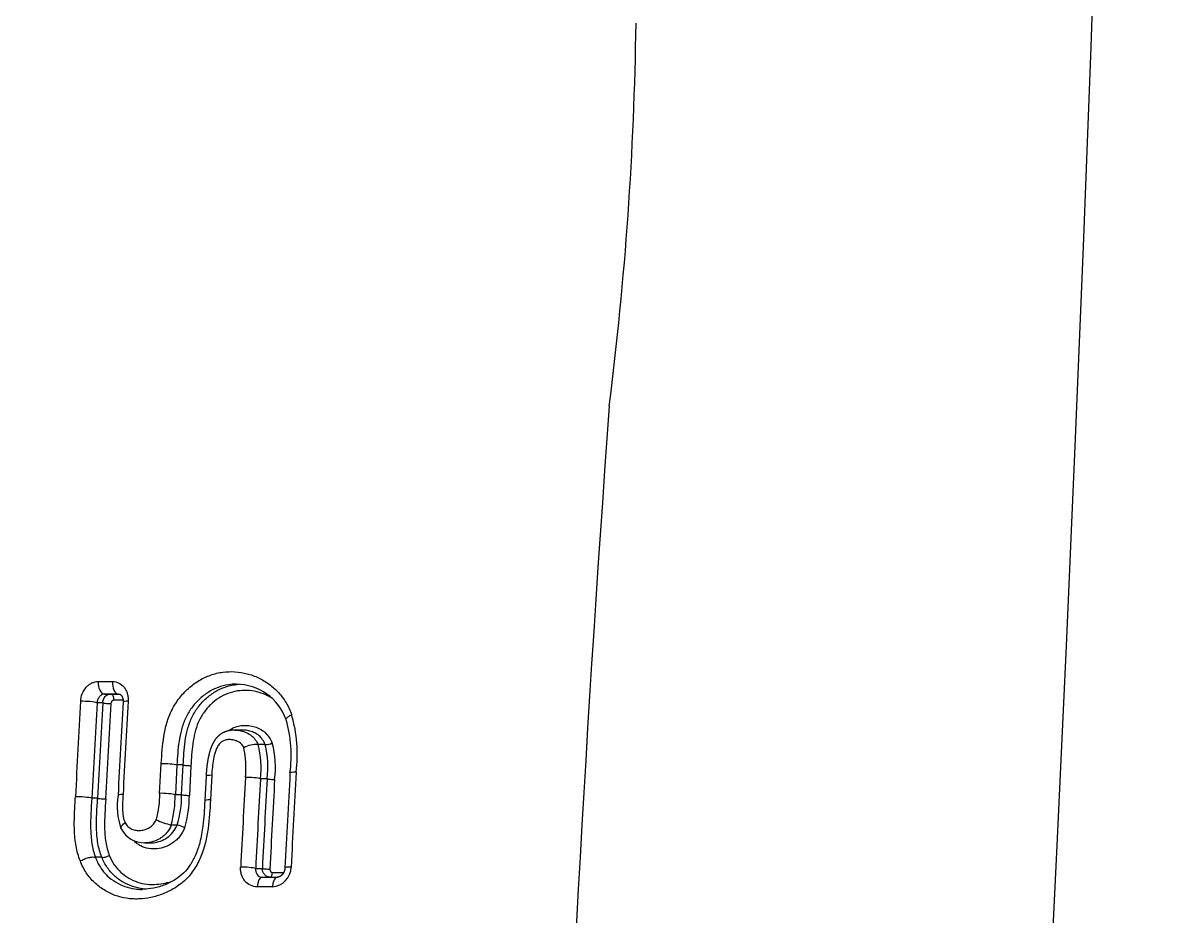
# Model space of a CAD drawing. Header units: millimetres. Extents: x 863 to 5283, y 810 to 2397.
# Drawn here: x 3100.665 to 3101.721, y 1269.998 to 1270.812 of the extents above; entities that cross this region are included whole.
import ezdxf

# ---------------------------------------------------------------- set-up
doc = ezdxf.new("R2010")
doc.units = ezdxf.units.MM
doc.layers.add('Wbudowane', color=175, linetype='Continuous')

# ---------------------------------------------------------------- blocks, each defined once
blk = doc.blocks.new('Z$W@#9123')
for p, q in [((18.4044, 38.5854), (18.4044, 38.5957)), ((18.4088, 38.576), (18.4088, 38.5898)), ((18.4176, 38.5852), (18.4176, 38.5714)), ((18.2879, 38.5786), (18.2879, 38.5787)), ((18.2879, 38.5786), (18.2879, 38.5722)), ((18.3191, 38.5804), (18.3191, 38.5743)), ((18.4008, 38.57), (18.4008, 38.5761)), ((18.2879, 38.5722), (18.2879, 38.5722)), ((18.2747, 38.5582), (18.2747, 38.551)), ((18.3159, 38.53), (18.3383, 38.5288)), ((18.3167, 38.5248), (18.339, 38.5236)), ((18.3072, 38.511), (18.3342, 38.5096)), ((18.3065, 38.504), (18.3065, 38.4982)), ((18.3336, 38.5025), (18.3065, 38.504)), ((18.3336, 38.5025), (18.3336, 38.4968)), ((18.3065, 38.4982), (18.3336, 38.4968)), ((18.3613, 38.4985), (18.3613, 38.493)), ((18.3613, 38.4985), (18.3613, 38.4985)), ((18.3613, 38.493), (18.3613, 38.493)), ((18.3324, 38.4825), (18.3053, 38.484)), ((18.3774, 38.4689), (18.3774, 38.4746)), ((18.2474, 38.4492), (18.2474, 38.4407)), ((18.2304, 38.4265), (18.2304, 38.4396)), ((18.2418, 38.4379), (18.2418, 38.4452)), ((18.2418, 38.4451), (18.2418, 38.4322)), ((18.2418, 38.4322), (18.2418, 38.4379)), ((18.2498, 38.4307), (18.2498, 38.4253)), ((18.3368, 38.4259), (18.3368, 38.4206)), ((18.3906, 38.4298), (18.3906, 38.4239)), ((18.3906, 38.4298), (18.3906, 38.4298)), ((18.3906, 38.4239), (18.3906, 38.4239))]:
    blk.add_line(p, q)
for centre, radius, start, end in [((17.5906, 35.8447), 3.0723, 82.7289, 89.2593), ((19.7894, 63.7041), 24.8777, 265.82776, 270.16391), ((18.2964, 38.4832), 0.1248, 82.3195, 106.5955), ((19.5528, 61.0368), 22.4641, 266.83642, 267.05738), ((18.2811, 38.5522), 0.0482, 108.9849, 179.9026), ((18.2979, 38.485), 0.1174, 82.2169, 106.0829), ((19.5391, 60.8469), 22.2793, 266.84718, 267.06984), ((18.3994, 38.5841), 0.0182, 3.6582, 89.5169), ((18.3085, 38.5043), 0.0838, 82.2892, 105.2142), ((18.2762, 38.5794), 0.0117, 356.0911, 28.6921), ((19.5493, 61.1347), 22.5809, 266.8787, 267.08618), ((18.3081, 38.4999), 0.0813, 82.2019, 104.3451), ((18.309, 38.4931), 0.0819, 82.9314, 104.9299), ((19.5486, 61.0908), 22.5439, 266.87359, 267.08152), ((19.5488, 61.1707), 22.6298, 266.88497, 267.09211), ((18.3108, 38.5705), 0.0229, 175.6788, 209.2542), ((18.3082, 38.4818), 0.0794, 83.0212, 102.6539), ((19.5499, 61.1341), 22.607, 266.87579, 267.08335), ((18.3347, 38.4092), 0.1004, 73.2415, 90.282), ((18.3341, 38.4077), 0.0948, 73.3345, 90.3045), ((18.4055, 38.4869), 0.0457, 156.186, 165.2267), ((18.3341, 38.3959), 0.1008, 74.345, 90.2685), ((18.2793, 38.514), 0.0846, 335.8335, 345.6538), ((18.3338, 38.4), 0.0826, 74.0541, 91.0231), ((18.3543, 38.4681), 0.0231, 296.8143, 2.1186), ((19.5077, 60.5168), 22.0989, 266.73339, 266.95393), ((19.4961, 60.3042), 21.8905, 266.73447, 266.95698), ((18.3442, 38.5018), 0.0581, 259.9319, 290.6735), ((19.5122, 60.5097), 22.1077, 266.72824, 266.95407), ((19.5103, 60.4839), 22.0892, 266.72858, 266.95472), ((19.5124, 60.5394), 22.15, 266.73218, 266.95769), ((19.5105, 60.5263), 22.1518, 266.73387, 266.9596)]:
    blk.add_arc(centre, radius, start, end)
for centre, major_axis, ratio, start_param, end_param in [((18.3143, 38.6113), (0.00055, 0.00998), 0.118398, 2.036668, 3.141615), ((18.4008, 38.6067), (0.00051, 0.00999), 0.11032, 2.038122, 3.141564), ((18.3191, 38.585), (0.00027, 0.00499), 0.117454, 3.581177, 5.197285), ((18.4038, 38.5831), (-0.005, 0), 0.463537, 3.171781, 4.591273), ((18.4188, 38.5898), (0.01, 0.00001), 0.456325, 3.141334, 4.592633), ((18.3191, 38.5653), (-0.00054, -0.00999), 0.117037, 3.581154, 5.20535), ((18.4008, 38.5806), (0.00025, 0.00499), 0.109833, 3.580765, 5.198449), ((18.4188, 38.576), (0.01, 0.00001), 0.463487, 3.141332, 4.592961), ((18.4008, 38.561), (-0.00051, -0.00999), 0.109444, 3.580745, 5.206396), ((18.3172, 38.5348), (0.00054, 0.00999), 0.116728, 2.084994, 3.141703), ((18.3396, 38.5336), (0.00053, 0.00999), 0.114629, 2.085206, 3.141421), ((18.3065, 38.5085), (0.00027, 0.00499), 0.117516, 3.581181, 5.254102), ((18.3336, 38.507), (0.00027, 0.00499), 0.114964, 3.58104, 5.254238), ((18.3066, 38.4892), (0.00054, 0.00999), 0.117237, 0.439573, 2.122638), ((18.3336, 38.4877), (0.00053, 0.00999), 0.114693, 0.439432, 2.122726), ((18.2497, 38.4592), (0.00057, 0.00998), 0.12252, 2.15423, 3.141638), ((18.3346, 38.4546), (0.00053, 0.00999), 0.114461, 2.154067, 3.141785), ((18.2318, 38.4451), (0.01, 0.00001), 0.562383, 4.576573, 6.282906), ((18.2468, 38.4379), (-0.005, 0), 0.57629, 4.578298, 6.282903), ((18.2498, 38.4352), (-0.00029, -0.00499), 0.122762, 0.439889, 2.189818), ((18.2318, 38.4322), (0.01, 0.00001), 0.574277, 4.576863, 6.282904), ((18.2498, 38.4163), (-0.00057, -0.00998), 0.12263, 3.581474, 5.343343), ((18.3368, 38.4304), (-0.00027, -0.00499), 0.114489, 0.439421, 2.189163), ((18.3368, 38.4115), (-0.00053, -0.00999), 0.11438, 3.581008, 5.342537)]:
    blk.add_ellipse(centre, major_axis=major_axis, ratio=ratio, start_param=start_param, end_param=end_param)
for points, knots in [([(18.3053, 38.484), (18.2969, 38.4844), (18.2886, 38.485), (18.2762, 38.487), (18.2721, 38.4879), (18.266, 38.4897), (18.2639, 38.4904), (18.26, 38.492), (18.2581, 38.4928), (18.2524, 38.4957), (18.2489, 38.4979), (18.2423, 38.503), (18.2394, 38.5058), (18.2353, 38.5103), (18.2341, 38.5119), (18.2317, 38.5151), (18.2306, 38.5167), (18.2275, 38.5218), (18.2259, 38.5253), (18.2233, 38.5325), (18.2224, 38.5363), (18.2214, 38.5437), (18.2213, 38.5474), (18.2218, 38.5549), (18.2224, 38.5586), (18.2242, 38.5657), (18.2255, 38.5692), (18.2287, 38.576), (18.2306, 38.5793), (18.2351, 38.5853), (18.2376, 38.5882), (18.2433, 38.5934), (18.2465, 38.5958), (18.2532, 38.5998), (18.2568, 38.6015), (18.2607, 38.6028)], [0, 0, 0, 0, 0.125, 0.125, 0.1875, 0.1875, 0.21875, 0.21875, 0.25, 0.25, 0.3125, 0.3125, 0.375, 0.375, 0.40625, 0.40625, 0.4375, 0.4375, 0.5, 0.5, 0.5625, 0.5625, 0.625, 0.625, 0.6875, 0.6875, 0.75, 0.75, 0.8125, 0.8125, 0.875, 0.875, 0.9375, 0.9375, 1, 1, 1, 1]), ([(18.2654, 38.5978), (18.265, 38.5977), (18.2646, 38.5978), (18.2636, 38.5985), (18.263, 38.5991), (18.2618, 38.6007), (18.2612, 38.6017), (18.2607, 38.6028)], [0, 0, 0, 0, 0.324958, 0.324958, 0.662479, 0.662479, 1, 1, 1, 1]), ([(18.4003, 38.5967), (18.4004, 38.5967), (18.4006, 38.5967), (18.401, 38.5967), (18.4013, 38.5966), (18.4017, 38.5966), (18.4021, 38.5965), (18.4024, 38.5964), (18.4028, 38.5963), (18.4031, 38.5962), (18.4034, 38.5961), (18.4038, 38.5959), (18.4041, 38.5958), (18.4044, 38.5956), (18.4047, 38.5955), (18.405, 38.5953), (18.4053, 38.5951), (18.4056, 38.595), (18.4059, 38.5948), (18.4061, 38.5945), (18.4064, 38.5943), (18.4066, 38.5941), (18.4068, 38.5939), (18.407, 38.5937), (18.4073, 38.5934), (18.4075, 38.5932), (18.4076, 38.593), (18.4078, 38.5927), (18.4079, 38.5925), (18.4081, 38.5923), (18.4082, 38.592), (18.4083, 38.5917), (18.4084, 38.5915), (18.4085, 38.5912), (18.4086, 38.591), (18.4087, 38.5908), (18.4087, 38.5906), (18.4087, 38.5903), (18.4088, 38.59), (18.4088, 38.5899), (18.4088, 38.5898), (18.4088, 38.5897)], [0, 0, 0, 0, 0.024887, 0.050147, 0.075449, 0.100711, 0.125853, 0.150983, 0.175942, 0.200799, 0.225522, 0.250247, 0.275084, 0.300152, 0.322717, 0.345899, 0.371241, 0.396673, 0.422033, 0.447151, 0.471892, 0.49613, 0.519913, 0.544637, 0.571751, 0.598414, 0.624344, 0.64932, 0.673165, 0.696216, 0.726369, 0.756147, 0.785086, 0.812944, 0.839543, 0.864962, 0.894735, 0.927676, 0.960817, 0.994045, 1, 1, 1, 1]), ([(18.246, 38.5853), (18.2447, 38.5834), (18.2436, 38.5813), (18.2414, 38.5766), (18.2405, 38.5738), (18.2391, 38.5681), (18.2387, 38.5651), (18.2384, 38.5593), (18.2386, 38.5563), (18.2395, 38.5504), (18.2403, 38.5475), (18.2425, 38.5418), (18.2439, 38.539), (18.2473, 38.5338), (18.2493, 38.5313), (18.2538, 38.5266), (18.2563, 38.5245), (18.2603, 38.5217), (18.2617, 38.5208), (18.2646, 38.5191), (18.2661, 38.5184), (18.2708, 38.5164), (18.274, 38.5154), (18.2805, 38.5138), (18.2838, 38.5132), (18.2938, 38.5118), (18.3005, 38.5114), (18.3072, 38.511)], [0, 0, 0, 0, 0.061276, 0.061276, 0.139503, 0.139503, 0.21773, 0.21773, 0.295957, 0.295957, 0.374184, 0.374184, 0.452411, 0.452411, 0.530638, 0.530638, 0.608865, 0.608865, 0.647979, 0.647979, 0.687092, 0.687092, 0.765319, 0.765319, 0.843546, 0.843546, 1, 1, 1, 1]), ([(18.2753, 38.5454), (18.2748, 38.5461), (18.2742, 38.5468), (18.2728, 38.5493), (18.272, 38.551), (18.2709, 38.5546), (18.2706, 38.5565), (18.2702, 38.562), (18.2706, 38.5657), (18.2728, 38.5726), (18.2745, 38.5759), (18.2783, 38.5801), (18.2797, 38.5813), (18.2829, 38.5835), (18.2846, 38.5844), (18.2865, 38.5851)], [0, 0, 0, 0, 0.054065, 0.054065, 0.172307, 0.172307, 0.290549, 0.290549, 0.527033, 0.527033, 0.763516, 0.763516, 0.881758, 0.881758, 1, 1, 1, 1]), ([(18.4014, 38.5829), (18.4022, 38.5829), (18.403, 38.5832), (18.4041, 38.5841), (18.4044, 38.5847), (18.4044, 38.5854)], [0, 0, 0, 0, 0.5, 0.5, 1, 1, 1, 1]), ([(18.2879, 38.5787), (18.2863, 38.5781), (18.2848, 38.5773), (18.2821, 38.5755), (18.2809, 38.5743), (18.2789, 38.5719), (18.278, 38.5706), (18.2766, 38.5678), (18.276, 38.5663), (18.2752, 38.5633), (18.2749, 38.5618), (18.2747, 38.5596), (18.2747, 38.5589), (18.2747, 38.5582)], [0, 0, 0, 0, 0.184334, 0.184334, 0.368668, 0.368668, 0.553003, 0.553003, 0.737337, 0.737337, 0.921671, 0.921671, 1, 1, 1, 1]), ([(18.4088, 38.583), (18.4087, 38.5812), (18.4079, 38.5794), (18.4057, 38.5775), (18.4048, 38.5769), (18.4029, 38.5763), (18.4018, 38.5761), (18.4008, 38.5761)], [0, 0, 0, 0, 0.493275, 0.493275, 0.746638, 0.746638, 1, 1, 1, 1]), ([(18.4008, 38.57), (18.4018, 38.5699), (18.4029, 38.57), (18.4048, 38.5704), (18.4057, 38.5708), (18.4079, 38.5724), (18.4088, 38.5741), (18.4088, 38.576)], [0, 0, 0, 0, 0.25, 0.25, 0.5, 0.5, 1, 1, 1, 1]), ([(18.2747, 38.551), (18.2747, 38.5516), (18.2747, 38.5523), (18.2749, 38.5545), (18.2752, 38.5561), (18.276, 38.5592), (18.2766, 38.5606), (18.278, 38.5635), (18.2788, 38.5649), (18.2809, 38.5674), (18.2821, 38.5686), (18.2848, 38.5707), (18.2863, 38.5715), (18.2879, 38.5722)], [0, 0, 0, 0, 0.076593, 0.076593, 0.2612744, 0.2612744, 0.4459558, 0.4459558, 0.6306372, 0.6306372, 0.8153186, 0.8153186, 1, 1, 1, 1]), ([(18.4176, 38.5714), (18.4176, 38.5693), (18.4171, 38.5672), (18.4153, 38.5634), (18.414, 38.5617), (18.4115, 38.5596), (18.4106, 38.559), (18.4086, 38.5579), (18.4076, 38.5575), (18.4054, 38.5568), (18.4043, 38.5566), (18.402, 38.5563), (18.4008, 38.5562), (18.3996, 38.5563)], [0, 0, 0, 0, 0.25, 0.25, 0.5, 0.5, 0.625, 0.625, 0.75, 0.75, 0.875, 0.875, 1, 1, 1, 1]), ([(18.2328, 38.5523), (18.2328, 38.5499), (18.233, 38.5476), (18.2338, 38.542), (18.2347, 38.5388), (18.237, 38.5326), (18.2385, 38.5296), (18.2412, 38.5253), (18.2422, 38.5239), (18.2444, 38.5211), (18.2466, 38.5185), (18.2492, 38.5161), (18.2518, 38.5137), (18.2532, 38.5126), (18.2576, 38.5094), (18.2607, 38.5076), (18.2673, 38.5045), (18.2709, 38.5033), (18.2779, 38.5014), (18.2814, 38.5007), (18.2921, 38.4991), (18.2993, 38.4986), (18.3065, 38.4982)], [0, 0, 0, 0, 0.076059, 0.076059, 0.178719, 0.178719, 0.281379, 0.281379, 0.332709, 0.332709, 0.38404, 0.43537, 0.43537, 0.4867, 0.4867, 0.58936, 0.58936, 0.69202, 0.69202, 0.79468, 0.79468, 1, 1, 1, 1]), ([(18.3065, 38.504), (18.2993, 38.5044), (18.292, 38.5048), (18.2812, 38.5063), (18.2776, 38.507), (18.2705, 38.5089), (18.2671, 38.5101), (18.2621, 38.5124), (18.2605, 38.5132), (18.2574, 38.5151), (18.2559, 38.516), (18.2516, 38.5192), (18.2489, 38.5215), (18.2441, 38.5267), (18.2421, 38.5294), (18.2384, 38.5351), (18.2369, 38.5382), (18.2346, 38.5444), (18.2338, 38.5475), (18.2331, 38.5522), (18.233, 38.5536), (18.2329, 38.555)], [0, 0, 0, 0, 0.211745, 0.211745, 0.317617, 0.317617, 0.42349, 0.42349, 0.476426, 0.476426, 0.529362, 0.529362, 0.635235, 0.635235, 0.741107, 0.741107, 0.84698, 0.84698, 0.952852, 0.952852, 1, 1, 1, 1]), ([(18.2908, 38.5593), (18.2886, 38.5584), (18.2869, 38.5567), (18.2852, 38.554), (18.2847, 38.553), (18.284, 38.551), (18.2837, 38.5499), (18.2834, 38.5478), (18.2833, 38.5467), (18.2834, 38.5445), (18.2836, 38.5434), (18.2841, 38.5413), (18.2845, 38.5402), (18.2857, 38.5383), (18.2866, 38.5374), (18.2885, 38.5359), (18.2896, 38.5353), (18.2918, 38.5343), (18.293, 38.5338), (18.2965, 38.5326), (18.2989, 38.532), (18.3062, 38.5307), (18.311, 38.5302), (18.3159, 38.53)], [0, 0, 0, 0, 0.125, 0.125, 0.1875, 0.1875, 0.25, 0.25, 0.3125, 0.3125, 0.375, 0.375, 0.4375, 0.4375, 0.5, 0.5, 0.5625, 0.5625, 0.625, 0.625, 0.75, 0.75, 1, 1, 1, 1]), ([(18.2747, 38.551), (18.2747, 38.5508), (18.2747, 38.5505), (18.2747, 38.5499), (18.2747, 38.5492), (18.2748, 38.5485), (18.2749, 38.5478), (18.275, 38.5471), (18.2751, 38.5465), (18.2752, 38.5458), (18.2753, 38.5452), (18.2755, 38.5445), (18.2757, 38.5439), (18.2759, 38.5433), (18.2761, 38.5427), (18.2763, 38.5421), (18.2765, 38.5415), (18.2768, 38.541), (18.277, 38.5405), (18.2772, 38.54), (18.2774, 38.5396), (18.2777, 38.5392), (18.278, 38.5388), (18.2783, 38.5383), (18.2786, 38.5378), (18.2789, 38.5373), (18.2793, 38.5369), (18.2797, 38.5364), (18.2801, 38.536), (18.2805, 38.5356), (18.2809, 38.5352), (18.2813, 38.5348), (18.2817, 38.5344), (18.2822, 38.534), (18.2826, 38.5337), (18.2831, 38.5333), (18.2837, 38.5329), (18.2842, 38.5325), (18.2847, 38.5322), (18.2853, 38.5319), (18.2859, 38.5315), (18.2865, 38.5312), (18.2871, 38.5309), (18.2878, 38.5306), (18.2884, 38.5303), (18.2891, 38.53), (18.2898, 38.5297), (18.2906, 38.5294), (18.2914, 38.5291), (18.2922, 38.5288), (18.293, 38.5285), (18.2939, 38.5283), (18.2948, 38.528), (18.2957, 38.5278), (18.2966, 38.5275), (18.2976, 38.5273), (18.2986, 38.5271), (18.2996, 38.5268), (18.3007, 38.5266), (18.3018, 38.5264), (18.3029, 38.5262), (18.3041, 38.5261), (18.3053, 38.5259), (18.3065, 38.5257), (18.3078, 38.5256), (18.3091, 38.5254), (18.3105, 38.5253), (18.3119, 38.5252), (18.3134, 38.525), (18.3149, 38.5249), (18.3161, 38.5249), (18.3166, 38.5248), (18.3167, 38.5248)], [0, 0, 0, 0, 0.00747, 0.020638, 0.033665, 0.046615, 0.059444, 0.072144, 0.084709, 0.097137, 0.109381, 0.121609, 0.133588, 0.145377, 0.157001, 0.168482, 0.179838, 0.191088, 0.202249, 0.210034, 0.218244, 0.226708, 0.23708, 0.247455, 0.25784, 0.26824, 0.278659, 0.289101, 0.29957, 0.310069, 0.320602, 0.331174, 0.341257, 0.351522, 0.362679, 0.373931, 0.385303, 0.39681, 0.40847, 0.420302, 0.432327, 0.444571, 0.457062, 0.469835, 0.482933, 0.496408, 0.510331, 0.52492, 0.540233, 0.555488, 0.571046, 0.586931, 0.603175, 0.619819, 0.636909, 0.654503, 0.672687, 0.691718, 0.71121, 0.731124, 0.751521, 0.772476, 0.794081, 0.816458, 0.839867, 0.864144, 0.889024, 0.914587, 0.94092, 0.968133, 0.996362, 1, 1, 1, 1]), ([(18.3383, 38.5288), (18.347, 38.5283), (18.3557, 38.5279), (18.3687, 38.5261), (18.373, 38.5253), (18.3794, 38.5237), (18.3815, 38.5231), (18.3857, 38.5217), (18.3878, 38.521), (18.3918, 38.5193), (18.3938, 38.5184), (18.3977, 38.5164), (18.3996, 38.5153), (18.405, 38.5117), (18.4083, 38.5091), (18.4127, 38.5046), (18.414, 38.503), (18.4165, 38.4997), (18.4177, 38.498), (18.4208, 38.4928), (18.4225, 38.4893), (18.4254, 38.4819), (18.4265, 38.4782), (18.4281, 38.4708), (18.4285, 38.4671), (18.4287, 38.4615), (18.4287, 38.4596), (18.4285, 38.4559), (18.4283, 38.4541), (18.4275, 38.4487), (18.4266, 38.4452), (18.4241, 38.4383), (18.4224, 38.435), (18.4185, 38.4287), (18.4163, 38.4258), (18.4111, 38.4204), (18.4081, 38.4178), (18.4015, 38.4135), (18.398, 38.4116), (18.3941, 38.4102)], [0, 0, 0, 0, 0.125, 0.125, 0.1875, 0.1875, 0.21875, 0.21875, 0.25, 0.25, 0.28125, 0.28125, 0.3125, 0.3125, 0.375, 0.375, 0.40625, 0.40625, 0.4375, 0.4375, 0.5, 0.5, 0.5625, 0.5625, 0.625, 0.625, 0.65625, 0.65625, 0.6875, 0.6875, 0.75, 0.75, 0.8125, 0.8125, 0.875, 0.875, 0.9375, 0.9375, 1, 1, 1, 1]), ([(18.339, 38.5236), (18.3476, 38.5232), (18.359, 38.5226), (18.3765, 38.5197), (18.3882, 38.5156), (18.3978, 38.5106), (18.4053, 38.5045), (18.4113, 38.4967), (18.416, 38.4875), (18.4191, 38.4768), (18.4198, 38.4703), (18.4199, 38.4665)], [0, 0, 0, 0, 0.195854, 0.322211, 0.424122, 0.514373, 0.5926, 0.678436, 0.781936, 0.890794, 1, 1, 1, 1]), ([(18.3637, 38.5053), (18.3665, 38.5042), (18.3691, 38.5027), (18.3726, 38.5), (18.3736, 38.4991), (18.3756, 38.497), (18.3765, 38.4959), (18.3789, 38.4925), (18.3802, 38.4901), (18.3821, 38.4851), (18.3826, 38.4826), (18.3831, 38.4775), (18.383, 38.4749), (18.3822, 38.47), (18.3814, 38.4675), (18.3796, 38.4642), (18.379, 38.4631), (18.3775, 38.461), (18.3766, 38.46), (18.3756, 38.4591), (18.3756, 38.459), (18.3755, 38.459)], [0, 0, 0, 0, 0.142291, 0.142291, 0.213437, 0.213437, 0.284583, 0.284583, 0.426874, 0.426874, 0.569165, 0.569165, 0.711457, 0.711457, 0.853748, 0.853748, 0.924894, 0.924894, 0.996039, 0.996039, 1, 1, 1, 1]), ([(18.3774, 38.4746), (18.3774, 38.4753), (18.3774, 38.4761), (18.3771, 38.479), (18.3766, 38.4811), (18.3751, 38.4854), (18.3741, 38.4874), (18.3714, 38.4913), (18.3698, 38.4931), (18.3659, 38.4962), (18.3637, 38.4975), (18.3613, 38.4985)], [0, 0, 0, 0, 0.082048, 0.082048, 0.311536, 0.311536, 0.541024, 0.541024, 0.770512, 0.770512, 1, 1, 1, 1]), ([(18.3613, 38.493), (18.3637, 38.4921), (18.3659, 38.4909), (18.3687, 38.4886), (18.3696, 38.4878), (18.3713, 38.486), (18.372, 38.4851), (18.3734, 38.4831), (18.374, 38.4821), (18.375, 38.4801), (18.3755, 38.479), (18.3766, 38.4758), (18.3771, 38.4736), (18.3774, 38.4706), (18.3774, 38.4697), (18.3774, 38.4689)], [0, 0, 0, 0, 0.228123, 0.228123, 0.342185, 0.342185, 0.456247, 0.456247, 0.570308, 0.570308, 0.68437, 0.68437, 0.912493, 0.912493, 1, 1, 1, 1]), ([(18.3889, 38.4366), (18.392, 38.4378), (18.3948, 38.4393), (18.4, 38.4429), (18.4024, 38.4449), (18.4064, 38.4494), (18.4082, 38.4518), (18.4111, 38.4569), (18.4124, 38.4597), (18.4142, 38.4652), (18.4148, 38.4681), (18.4155, 38.4739), (18.4155, 38.4769), (18.4149, 38.485), (18.4138, 38.4901), (18.4119, 38.4951)], [0, 0, 0, 0, 0.129701, 0.129701, 0.259401, 0.259401, 0.389102, 0.389102, 0.518803, 0.518803, 0.648503, 0.648503, 0.778204, 0.778204, 1, 1, 1, 1]), ([(18.3591, 38.451), (18.3605, 38.4517), (18.3617, 38.4526), (18.3636, 38.4546), (18.3644, 38.4558), (18.3654, 38.4584), (18.3658, 38.4597), (18.3662, 38.4624), (18.3662, 38.4638), (18.366, 38.4665), (18.3657, 38.4679), (18.3649, 38.4707), (18.3643, 38.472), (18.3627, 38.4745), (18.3618, 38.4757), (18.3594, 38.4779), (18.3581, 38.4787), (18.3565, 38.4794)], [0, 0, 0, 0, 0.125, 0.125, 0.25, 0.25, 0.375, 0.375, 0.5, 0.5, 0.625, 0.625, 0.75, 0.75, 0.875, 0.875, 1, 1, 1, 1]), ([(18.4197, 38.4701), (18.4197, 38.4691), (18.4196, 38.4682), (18.419, 38.4641), (18.4183, 38.461), (18.4163, 38.4549), (18.4149, 38.4519), (18.4117, 38.4464), (18.4098, 38.4438), (18.4053, 38.4389), (18.4027, 38.4366), (18.3971, 38.4328), (18.394, 38.4311), (18.3906, 38.4298)], [0, 0, 0, 0, 0.057235, 0.057235, 0.245788, 0.245788, 0.434341, 0.434341, 0.622894, 0.622894, 0.811447, 0.811447, 1, 1, 1, 1]), ([(18.3906, 38.4239), (18.394, 38.4251), (18.397, 38.4267), (18.4026, 38.4303), (18.4052, 38.4325), (18.4096, 38.4371), (18.4115, 38.4396), (18.4148, 38.4449), (18.4162, 38.4478), (18.4183, 38.4537), (18.419, 38.4567), (18.4197, 38.462), (18.4199, 38.4643), (18.4199, 38.4665)], [0, 0, 0, 0, 0.175421, 0.175421, 0.350842, 0.350842, 0.526263, 0.526263, 0.701684, 0.701684, 0.877105, 0.877105, 1, 1, 1, 1]), ([(18.2304, 38.4396), (18.2304, 38.4416), (18.2309, 38.4435), (18.2327, 38.4471), (18.234, 38.4487), (18.2365, 38.4507), (18.2374, 38.4513), (18.2393, 38.4523), (18.2404, 38.4527), (18.2426, 38.4533), (18.2437, 38.4536), (18.246, 38.4538), (18.2472, 38.4539), (18.2484, 38.4538)], [0, 0, 0, 0, 0.25, 0.25, 0.5, 0.5, 0.625, 0.625, 0.75, 0.75, 0.875, 0.875, 1, 1, 1, 1]), ([(18.2418, 38.4451), (18.2418, 38.4452), (18.2418, 38.4452), (18.2418, 38.4454), (18.2418, 38.4456), (18.2418, 38.4458), (18.2419, 38.4459), (18.2419, 38.446), (18.242, 38.4462), (18.242, 38.4463), (18.2421, 38.4465), (18.2422, 38.4466), (18.2423, 38.4467), (18.2424, 38.4469), (18.2425, 38.447), (18.2427, 38.4472), (18.2428, 38.4474), (18.243, 38.4475), (18.2432, 38.4477), (18.2434, 38.4478), (18.2435, 38.4479), (18.2437, 38.448), (18.244, 38.4482), (18.2442, 38.4483), (18.2445, 38.4484), (18.2447, 38.4486), (18.245, 38.4487), (18.2452, 38.4487), (18.2455, 38.4488), (18.2458, 38.4489), (18.2461, 38.449), (18.2464, 38.4491), (18.2468, 38.4491), (18.2471, 38.4492), (18.2474, 38.4492), (18.2477, 38.4493), (18.2481, 38.4493), (18.2484, 38.4493), (18.2488, 38.4493), (18.249, 38.4493), (18.2492, 38.4493), (18.2492, 38.4493)], [0, 0, 0, 0, 0.005389, 0.050812, 0.096267, 0.141235, 0.166756, 0.192301, 0.231561, 0.263758, 0.292371, 0.318702, 0.346743, 0.374459, 0.403675, 0.432441, 0.460801, 0.488777, 0.516338, 0.537658, 0.560227, 0.583651, 0.607858, 0.63273, 0.65811, 0.683804, 0.704367, 0.726279, 0.748433, 0.771272, 0.794632, 0.818337, 0.842187, 0.862636, 0.884127, 0.906588, 0.929208, 0.951925, 0.97467, 0.997359, 1, 1, 1, 1]), ([(18.3333, 38.4491), (18.3378, 38.4489), (18.3422, 38.4486), (18.3488, 38.4487), (18.351, 38.4488), (18.3541, 38.4493), (18.3552, 38.4495), (18.3572, 38.4501), (18.3582, 38.4505), (18.3591, 38.451)], [0, 0, 0, 0, 0.5, 0.5, 0.75, 0.75, 0.875, 0.875, 1, 1, 1, 1]), ([(18.3647, 38.4474), (18.3643, 38.4472), (18.3638, 38.4472), (18.362, 38.4478), (18.3605, 38.4491), (18.3591, 38.451)], [0, 0, 0, 0, 0.3236373, 0.3236373, 1, 1, 1, 1]), ([(18.2498, 38.4307), (18.2477, 38.4307), (18.2456, 38.4315), (18.2434, 38.4335), (18.2428, 38.4343), (18.242, 38.436), (18.2418, 38.4369), (18.2418, 38.4379)], [0, 0, 0, 0, 0.5, 0.5, 0.75, 0.75, 1, 1, 1, 1]), ([(18.2474, 38.4407), (18.2474, 38.4401), (18.2478, 38.4394), (18.2489, 38.4384), (18.2496, 38.4381), (18.2504, 38.4381)], [0, 0, 0, 0, 0.5, 0.5, 1, 1, 1, 1]), ([(18.3374, 38.4333), (18.3462, 38.4328), (18.355, 38.4321), (18.3681, 38.4324), (18.3725, 38.4327), (18.3809, 38.4341), (18.385, 38.4351), (18.3889, 38.4366)], [0, 0, 0, 0, 0.5, 0.5, 0.75, 0.75, 1, 1, 1, 1]), ([(18.3906, 38.4298), (18.3909, 38.4305), (18.3908, 38.4316), (18.3901, 38.4342), (18.3895, 38.4356), (18.3889, 38.4366)], [0, 0, 0, 0, 0.5, 0.5, 1, 1, 1, 1]), ([(18.2484, 38.4105), (18.2461, 38.4106), (18.2437, 38.4111), (18.2393, 38.4129), (18.2373, 38.4141), (18.2348, 38.4164), (18.2341, 38.4172), (18.2328, 38.4189), (18.2322, 38.4198), (18.2313, 38.4217), (18.231, 38.4226), (18.2305, 38.4246), (18.2304, 38.4255), (18.2304, 38.4265)], [0, 0, 0, 0, 0.25, 0.25, 0.5, 0.5, 0.625, 0.625, 0.75, 0.75, 0.875, 0.875, 1, 1, 1, 1]), ([(18.2418, 38.4322), (18.2418, 38.4315), (18.242, 38.4307), (18.2427, 38.4292), (18.2433, 38.4285), (18.2448, 38.4272), (18.2457, 38.4266), (18.2477, 38.4258), (18.2487, 38.4255), (18.2498, 38.4253)], [0, 0, 0, 0, 0.25, 0.25, 0.5, 0.5, 0.75, 0.75, 1, 1, 1, 1]), ([(18.3906, 38.4298), (18.3866, 38.4281), (18.3823, 38.427), (18.3735, 38.4255), (18.3689, 38.4251), (18.3552, 38.4247), (18.346, 38.4254), (18.3368, 38.4259)], [0, 0, 0, 0, 0.25, 0.25, 0.5, 0.5, 1, 1, 1, 1]), ([(18.3368, 38.4206), (18.3461, 38.4201), (18.3553, 38.4194), (18.369, 38.4197), (18.3736, 38.42), (18.3824, 38.4214), (18.3866, 38.4224), (18.3906, 38.4239)], [0, 0, 0, 0, 0.5, 0.5, 0.75, 0.75, 1, 1, 1, 1]), ([(18.3941, 38.4102), (18.3938, 38.4107), (18.3935, 38.4112), (18.3928, 38.4124), (18.3925, 38.413), (18.3917, 38.415), (18.3913, 38.4163), (18.3906, 38.4189), (18.3904, 38.4201), (18.3903, 38.4223), (18.3904, 38.4232), (18.3906, 38.4239)], [0, 0, 0, 0, 0.125, 0.125, 0.25, 0.25, 0.5, 0.5, 0.75, 0.75, 1, 1, 1, 1]), ([(18.3941, 38.4102), (18.3897, 38.4084), (18.3851, 38.4071), (18.3756, 38.4054), (18.3706, 38.405), (18.3607, 38.4046), (18.3557, 38.4047), (18.3456, 38.4051), (18.3406, 38.4054), (18.3356, 38.4057)], [0, 0, 0, 0, 0.25, 0.25, 0.5, 0.5, 0.75, 0.75, 1, 1, 1, 1])]:
    blk.add_open_spline(points, degree=3, knots=knots)
blk = doc.blocks.new('Z$W@#8064')
for radius, start, end in [(70.8095, 251.130732, 289.039506), (74.8095, 247.274217, 292.891109)]:
    blk.add_arc((34.9005, 84.3318, 3.9752), radius, start, end)

msp = doc.modelspace()

# ---------------------------------------------------------------- block references
at = {"layer": 'Wbudowane'}
for name, p, rotation in [('Z$W@#8064', (3115.2098, 1238.5172), 90), ('Z$W@#9123', (3062.3072, 1288.4422), -90.00000000000001)]:
    msp.add_blockref(name, p, dxfattribs=dict(at, rotation=rotation))

doc.saveas('drawing.dxf')
